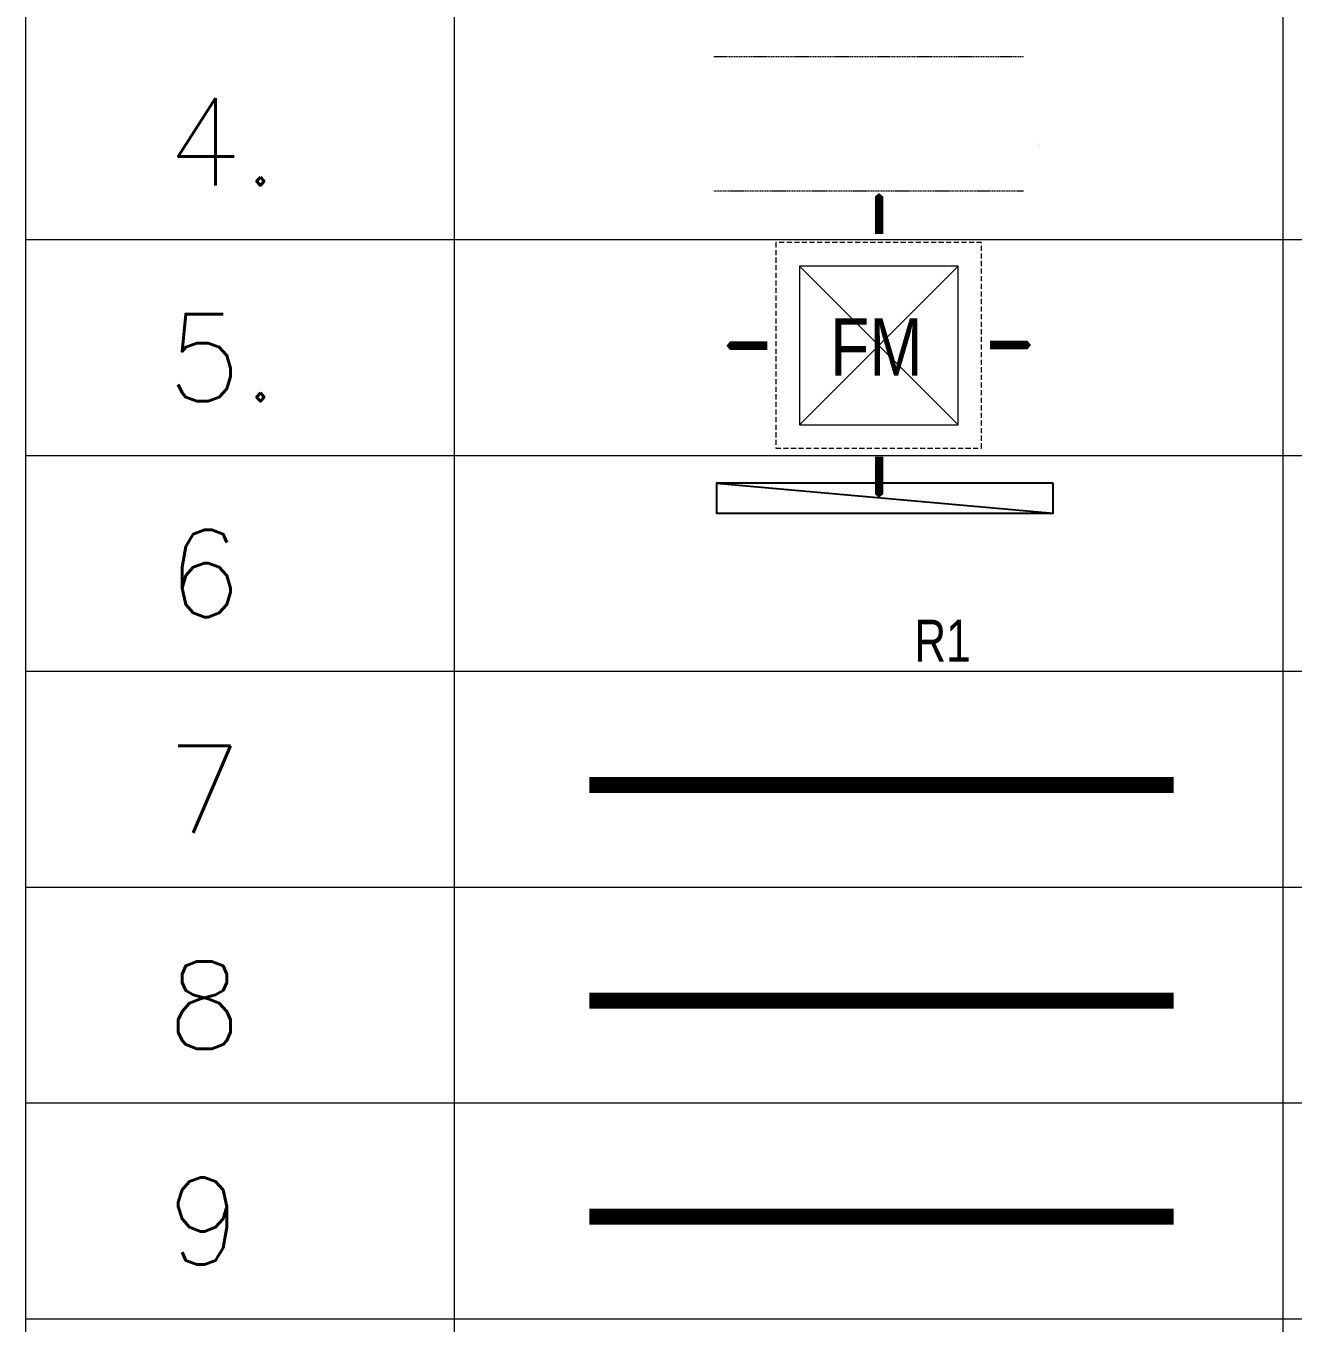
# Model space of a CAD drawing. Extents: x 3505867 to 3988380, y -625948 to -590408.
# Drawn here: x 3960536 to 3962232, y -623988 to -622251 of the extents above; entities that cross this region are included whole.
import ezdxf

# ---------------------------------------------------------------- set-up
doc = ezdxf.new("R2010")
doc.units = 0
doc.header["$LTSCALE"] = 6
doc.header["$MEASUREMENT"] = 0
for name, pattern in [('ACAD_ISO04W100', [30, 24, -3, 0, -3]), ('CONTINU', [0]), ('DASHED', [0.75, 0.5, -0.25]), ('HIDDEN', [0.375, 0.25, -0.125])]:
    doc.linetypes.add(name, pattern=pattern)
for name, color, linetype, lineweight in [('axes', 40, 'ACAD_ISO04W100', 25), ('MEP_HVAC_RA_DUCT', 1, 'CONTINUOUS', 9), ('MEP_HVAC_RA_RAISERS', 3, 'CONTINUOUS', 0), ('MEP_HVAC_VRF_COPPER_PIPE', 6, 'CONTINUOUS', 9), ('Supply Diffusers', 3, 'CONTINUOUS', 0)]:
    doc.layers.add(name, color=color, linetype=linetype, lineweight=lineweight)
for name, color, linetype in [('ELE-LIGHTING WIRRING', 7, 'CONTINUOUS'), ('MEP_HVAC_COPPER_PIPE', 5, 'CONTINUOUS'), ('MEP_HVAC_DRAIN_PIPE', 7, 'CONTINUOUS'), ('MEP_HVAC_SUPPLY_DIFFUSER', 5, 'CONTINUOUS')]:
    doc.layers.add(name, color=color, linetype=linetype)
doc.styles.add('ARIEL', font='', dxfattribs={"width": 0.75})
doc.styles.add('ROMAN', font='', dxfattribs={"width": 0.8})
doc.styles.get("Standard").update_dxf_attribs({"font": 'SIMPLEX'})
doc.styles.get('ARIEL').set_extended_font_data('SansSerif')
doc.styles.get('ROMAN').set_extended_font_data('Arial')

# ---------------------------------------------------------------- blocks, each defined once
blk = doc.blocks.new('FM3')
at = {"layer": 'Supply Diffusers'}
for p, q in [((234.6, -234.9), (-235.4, 235.1)), ((-235.4, -234.9), (234.6, 235.1))]:
    blk.add_line(p, q, dxfattribs=at)
at = {"layer": 'Supply Diffusers', "color": 7}
for points in [[(0.6, 451.1, 0, 150, 0), (0.6, 390.6, 25, 25, 0), (0.6, 330.1, 25, 25, 0)], [(-451.4, -0.9, 0, 150, 0), (-390.9, -0.9, 25, 25, 0), (-330.4, -0.9, 25, 25, 0)], [(450.6, 1.1, 0, 150, 0), (390.1, 1.1, 25, 25, 0), (329.6, 1.1, 25, 25, 0)], [(0.6, -450.9, 0, 150, 0), (0.6, -390.4, 25, 25, 0), (0.6, -329.9, 25, 25, 0)]]:
    blk.add_lwpolyline(points, format="xyseb", dxfattribs=at)
at = {"layer": 'Supply Diffusers', "linetype": 'DASHED', "ltscale": 5}
blk.add_lwpolyline([(-305.4, -304.9), (304.6, -304.9), (304.6, 305.1), (-305.4, 305.1)], close=True, dxfattribs=at)
at = {"layer": 'Supply Diffusers'}
blk.add_lwpolyline([(-235.4, -234.9), (234.6, -234.9), (234.6, 235.1), (-235.4, 235.1)], close=True, dxfattribs=at)
at = {"layer": 'Supply Diffusers', "style": 'ROMAN', "width": 0.8}
blk.add_text('FM', height=170, dxfattribs=at).set_placement((-144.4, -89.7))
blk = doc.blocks.new('SA DIFFUSER 600X600MM')
at = {"layer": 'Supply Diffusers', "color": 1, "xscale": 0.9836065573758823, "yscale": 0.9836065573758823, "zscale": 0.9836065573758823}
blk.add_blockref('FM3', (1302829.9, -127949.5, 14384.8), dxfattribs=at)
blk = doc.blocks.new('RA_RAISER')
at = {"layer": 'MEP_HVAC_RA_RAISERS', "lineweight": 25}
blk.add_line((3561965.8, -606672.8), (3562865.8, -606752.8), dxfattribs=at)
blk.add_lwpolyline([(3562865.8, -606672.8), (3561965.8, -606672.8), (3561965.8, -606752.8), (3562865.8, -606752.8)], close=True, dxfattribs=at)
blk.add_lwpolyline([(3562415.8, -606784, 0, 66.4, 0), (3562415.8, -606861.5, 0, 0, 0), (3562415.8, -606988.1, 0, 0, 0), (3562515.9, -606988.1, 0, 0, 0), (3562240.8, -607052.5, 0, 0, 0), (3562393.1, -607052.5, 0, 0, 0), (3562393.1, -607148, 0, 0, 0)], format="xyseb", dxfattribs=at)
at = {"layer": 'MEP_HVAC_RA_RAISERS', "lineweight": 25, "insert": (3562494.5, -607037.4), "char_height": 112.5, "width": 174.151, "attachment_point": 1, "style": 'ARIEL'}
blk.add_mtext('R1', dxfattribs=at)

msp = doc.modelspace()

# ---------------------------------------------------------------- linework, layer by layer
at = {"layer": 'axes', "color": 7, "linetype": 'CONTINU', "lineweight": 0}
for p, q in [((3961109.3, -620915.3), (3961109.3, -625716.2)), ((3962218.5, -620915.3), (3962218.5, -625716.2)), ((3960535.7, -622537.3), (3965495.3, -622537.3)), ((3960535.7, -622826.3), (3965495.3, -622826.3)), ((3960535.7, -623115.3), (3965495.3, -623115.3)), ((3960535.7, -623404.3), (3965495.3, -623404.3)), ((3960535.7, -623693.3), (3965495.3, -623693.3)), ((3960535.7, -623982.3), (3965495.3, -623982.3))]:
    msp.add_line(p, q, dxfattribs=at)
msp.add_lwpolyline([(3960535.7, -625716.2), (3960535.7, -620915.3), (3965495.3, -620915.3), (3965495.3, -625716.2)], dxfattribs=at)
at = {"layer": 'MEP_HVAC_COPPER_PIPE', "linetype": 'ByBlock', "const_width": 21.3}
msp.add_lwpolyline([(3961290, -623267.5), (3962072.7, -623267.5)], dxfattribs=at)
at = {"layer": 'MEP_HVAC_DRAIN_PIPE', "linetype": 'ByBlock', "const_width": 21.3}
msp.add_lwpolyline([(3961290, -623845.5), (3962072.7, -623845.5)], dxfattribs=at)
at = {"layer": 'MEP_HVAC_RA_DUCT', "linetype": 'HIDDEN'}
for p, q in [((3961456.9, -622291.9), (3961871.3, -622291.9)), ((3961871.3, -622472.5), (3961456.9, -622472.5))]:
    msp.add_line(p, q, dxfattribs=at)
at = {"layer": 'MEP_HVAC_RA_DUCT', "const_width": 0.00516}
for points in [[(3961456.9, -622529.5), (3961456.9, -622436.9), (3961493.5, -622436.9), (3961420.4, -622327.4), (3961456.9, -622327.4), (3961456.9, -622254)], [(3961871.3, -622529.5), (3961871.3, -622436.9), (3961907.9, -622436.9), (3961834.8, -622327.4), (3961871.3, -622327.4), (3961871.3, -622254)]]:
    msp.add_lwpolyline(points, dxfattribs=at)
at = {"layer": 'MEP_HVAC_VRF_COPPER_PIPE', "linetype": 'ByBlock', "const_width": 21.3}
msp.add_lwpolyline([(3961290, -623556.5), (3962072.7, -623556.5)], dxfattribs=at)

# ---------------------------------------------------------------- block references
at = {"layer": 'MEP_HVAC_RA_RAISERS', "linetype": 'ByBlock', "xscale": 0.5010619716585203, "yscale": 0.5010619716585203, "zscale": 0.5010619716585203}
msp.add_blockref('RA_RAISER', (2176694.7, -318882.9), dxfattribs=at)
at = {"layer": 'MEP_HVAC_SUPPLY_DIFFUSER', "xscale": 0.4594809161644151, "yscale": 0.4594809161644151, "zscale": 0.4594809161644151}
msp.add_blockref('SA DIFFUSER 600X600MM', (3363052.3, -563888.6, 9356.4), dxfattribs=at)

# ---------------------------------------------------------------- texts
at = {"layer": 'ELE-LIGHTING WIRRING', "color": 7, "linetype": 'CONTINU', "lineweight": 0, "char_height": 116.61, "width": 358.178, "attachment_point": 1}
for s, insert in [('{\\C256;4.}', (3960724.7, -622348.1)), ('{\\C256;5.}', (3960724.7, -622637.1)), ('{\\C256;6}', (3960724.7, -622926.1)), ('{\\C256;7}', (3960724.7, -623215.1)), ('{\\C256;8}', (3960724.7, -623504.1)), ('{\\C256;9}', (3960724.7, -623793.1))]:
    msp.add_mtext(s, dxfattribs=dict(at, insert=insert))

doc.saveas('drawing.dxf')
